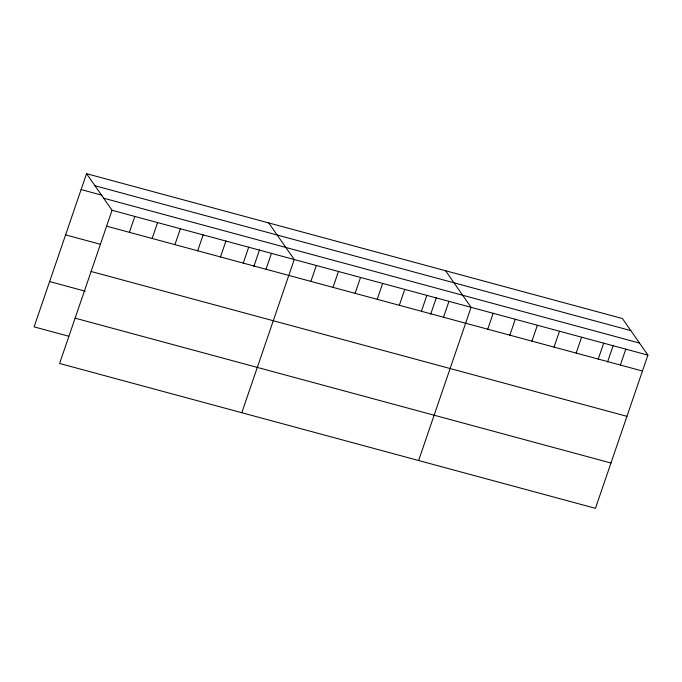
<?xml version="1.0" encoding="UTF-8"?>
<svg xmlns="http://www.w3.org/2000/svg" width="682" height="682" viewBox="0 0 682 682"><rect width="100%" height="100%" fill="white"/><g stroke="black" fill="none" stroke-linecap="round" stroke-linejoin="round"><path stroke-width="1.02" d="M86.554 173.68L112.053 210.278L59.598 363.472L595.446 508.32L647.9 355.126L622.402 318.528L86.554 173.68L34.1 326.874L68.754 336.243M129.384 232.323L134.823 216.433M152.154 238.478L157.593 222.588M174.924 244.642L180.372 228.743M197.703 250.797L203.142 234.898M220.474 256.952L225.921 241.053M243.252 263.107L248.691 247.208M253.857 266.406L259.586 249.655M266.023 269.262L271.462 253.363M241.786 412.721L294.24 259.527L268.742 222.929M310.898 281.393L316.346 265.494M333.004 287.369L338.442 271.47M355.109 293.345L360.548 277.446M377.214 299.321L382.653 283.422M399.311 305.297L404.758 289.398M421.416 311.265L426.864 295.374M430.683 314.206L436.42 297.454M443.522 317.241L448.969 301.35M418.62 460.521L471.066 307.326L445.568 270.728M487.732 329.193L493.171 313.302M509.838 335.169L515.277 319.27M531.934 341.145L537.382 325.246M554.04 347.121L559.487 331.222M576.145 353.097L581.593 337.198M598.25 359.073L603.689 343.174M607.517 362.006L613.254 345.262M620.356 365.041L625.795 349.15M94.969 185.76L630.816 330.608M81.107 189.579L101.899 195.197M103.638 198.198L639.486 343.046M112.053 210.278L647.9 355.126M106.605 226.168L642.461 371.017M65.6 234.881L100.254 244.25M91.09 271.479L626.946 416.327M49.616 281.564L85.259 291.205M75.114 318.162L610.961 463.01"/></g></svg>
